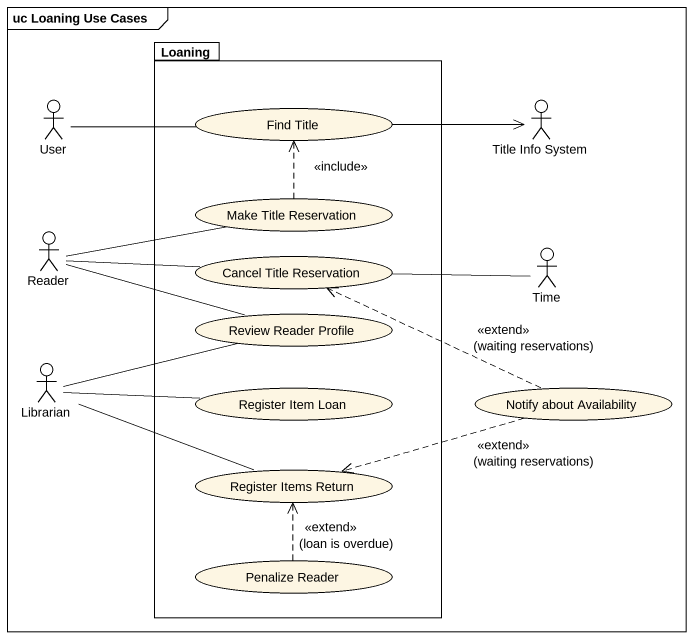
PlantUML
@startuml
mainframe uc Loaning Use Cases
package Loaning {
  usecase "Find Title" as Find_Title
  usecase "Make Title Reservation" as Make_Title_Reservation
  usecase "Cancel Title Reservation" as Cancel_Title_Reservation
  usecase "Review Reader Profile" as Review_Reader_Profile
  usecase "Register Item Loan" as Register_Item_Loan
  usecase "Register Items Return" as Register_Items_Return
  usecase "Penalize Reader" as Penalize_Reader
}
actor User
actor "Title Info System" as Title_Info_System
actor Reader
actor Time
actor Librarian
usecase "Notify about Availability" as Notify_about_Availability
User -right- Find_Title
Find_Title -right-> Title_Info_System
Reader -right- Make_Title_Reservation
Reader -right- Cancel_Title_Reservation
Reader -right- Review_Reader_Profile
Make_Title_Reservation .up.> Find_Title : <<include>>
Time -left- Cancel_Title_Reservation
Librarian -right- Review_Reader_Profile
Librarian -right- Register_Item_Loan
Librarian -right- Register_Items_Return
Notify_about_Availability .left.> Cancel_Title_Reservation : <<extend>>\n(waiting reservations)
Notify_about_Availability .left.> Register_Items_Return : <<extend>>\n(waiting reservations)
Penalize_Reader .up.> Register_Items_Return : <<extend>>\n(loan is overdue)
@enduml
